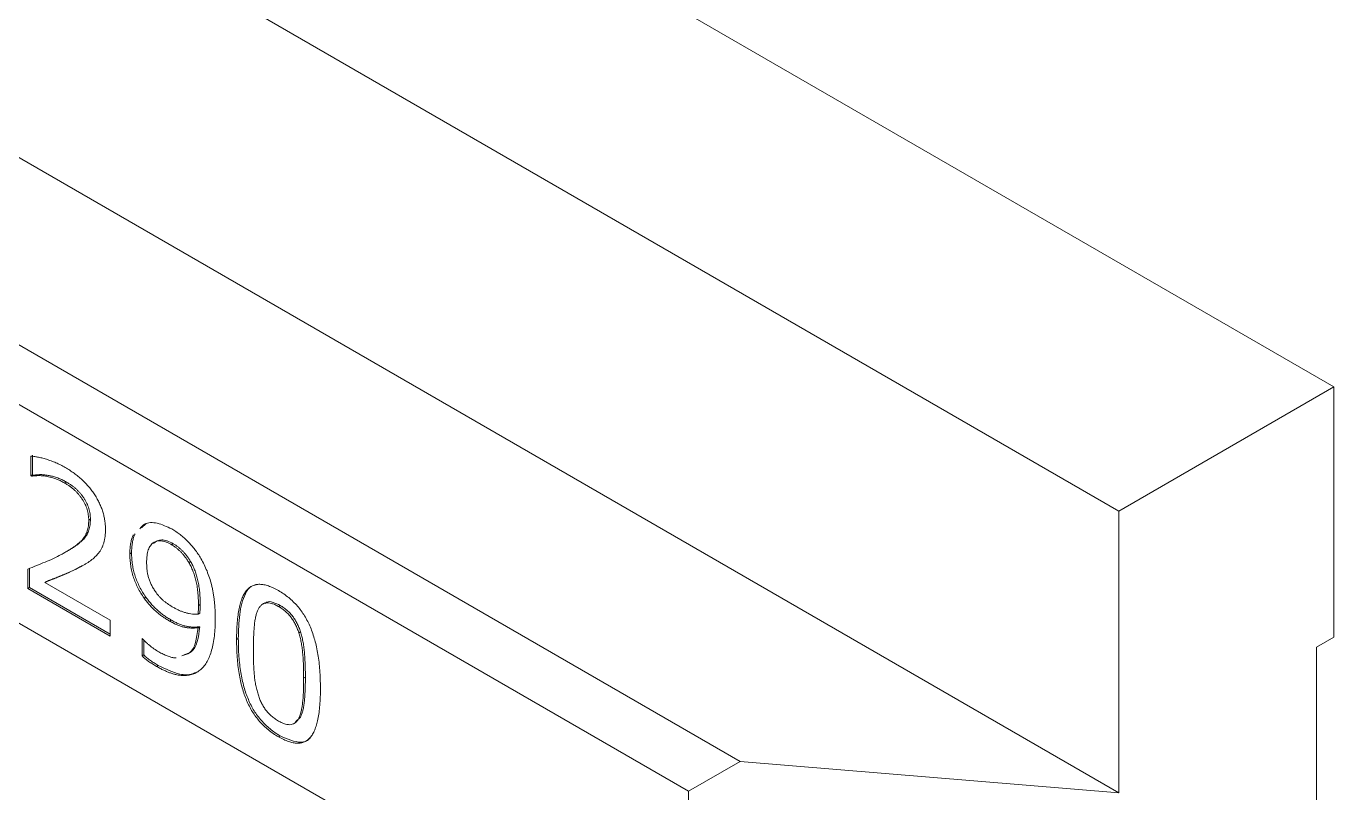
# Model space of a CAD drawing. Header units: millimetres. Extents: x 2 to 278, y 1 to 215.
# Drawn here: x 263.78 to 270.61, y 142.75 to 146.75 of the extents above; entities that cross this region are included whole.
import ezdxf

# ---------------------------------------------------------------- set-up
doc = ezdxf.new("R2010")
doc.units = ezdxf.units.MM

msp = doc.modelspace()

# ---------------------------------------------------------------- linework, layer by layer
at = {"color": 7, "linetype": 'Continuous', "lineweight": 0}
for p, q in [((164.5393, 206.0984), (270.6053, 144.8678)), ((163.4168, 205.4503), (269.4828, 144.2197)), ((161.4411, 204.1439), (267.5071, 142.9133)), ((161.1717, 203.9884), (267.2377, 142.7578)), ((163.4168, 203.981), (269.4828, 142.7504)), ((161.1717, 202.8477), (267.2377, 141.6171)), ((269.4828, 144.2197), (270.6053, 144.8678)), ((270.6053, 144.8678), (270.6053, 143.5611)), ((263.8042, 144.4038), (263.8042, 144.5058)), ((263.8132, 144.409), (263.8132, 144.511)), ((263.8042, 144.4038), (263.8132, 144.409)), ((263.8086, 144.4013), (263.8042, 144.4038)), ((263.8086, 144.4013), (263.8175, 144.4065)), ((263.8175, 144.4065), (263.8132, 144.409)), ((263.982, 144.3655), (263.991, 144.3707)), ((269.4828, 142.7504), (269.4828, 144.2197)), ((264.1066, 144.172), (264.1156, 144.1772)), ((264.382, 144.1325), (264.4064, 144.1553)), ((264.5476, 144.0494), (264.5386, 144.0442)), ((264.3214, 143.9974), (264.3304, 144.0026)), ((264.6385, 143.9557), (264.6295, 143.9505)), ((263.7883, 143.8158), (263.7883, 143.9168)), ((263.7973, 143.821), (263.7973, 143.922)), ((264.0636, 143.9289), (264.0725, 143.9341)), ((263.7883, 143.8158), (263.7973, 143.821)), ((264.218, 143.5677), (263.7883, 143.8158)), ((264.218, 143.5781), (263.7973, 143.821)), ((263.8772, 143.8472), (263.8862, 143.8523)), ((263.8772, 143.8472), (264.218, 143.6504)), ((264.3958, 143.766), (264.4048, 143.7712)), ((265.0262, 143.7408), (265.015, 143.7343)), ((264.6869, 143.6876), (264.6779, 143.6824)), ((264.6885, 143.7329), (264.6795, 143.7277)), ((265.1062, 143.7269), (265.0972, 143.7217)), ((264.218, 143.6504), (264.218, 143.5677)), ((264.5286, 143.6457), (264.5375, 143.6509)), ((264.6774, 143.6113), (264.6864, 143.6165)), ((264.3851, 143.554), (264.3892, 143.5516)), ((264.3851, 143.4638), (264.3851, 143.554)), ((264.3941, 143.469), (264.3941, 143.5472)), ((264.8784, 143.549), (264.8874, 143.5542)), ((265.2119, 143.5899), (265.2029, 143.5848)), ((270.6053, 143.5611), (270.5155, 143.5093)), ((264.3851, 143.4638), (264.3941, 143.469)), ((270.5155, 143.5093), (270.5155, 138.345)), ((264.4607, 143.4092), (264.4697, 143.4144)), ((265.2375, 143.3529), (265.2285, 143.3477)), ((265.1854, 143.1197), (265.2123, 143.1452)), ((265.2123, 143.1452), (265.2033, 143.14)), ((265.1776, 143.1105), (265.1888, 143.117)), ((265.0972, 143.0418), (265.1062, 143.0469)), ((267.2377, 142.7578), (267.5071, 142.9133)), ((267.5071, 142.9133), (269.4828, 142.7504)), ((267.2377, 141.6171), (267.2377, 142.7578))]:
    msp.add_line(p, q, dxfattribs=at)
for points, knots in [([(263.8042, 144.5058), (263.8097, 144.5055), (263.8213, 144.5049), (263.8405, 144.5015), (263.8621, 144.4966), (263.8858, 144.49), (263.9105, 144.4819), (263.9354, 144.4717), (263.9599, 144.4605), (263.9761, 144.4515), (263.9841, 144.447)], [0, 0, 0, 0, 0.097337, 0.206406, 0.328427, 0.462824, 0.602026, 0.737696, 0.870465, 1, 1, 1, 1]), ([(263.9841, 144.447), (263.9921, 144.4423), (264.0076, 144.433), (264.0303, 144.4172), (264.0516, 144.4008), (264.0717, 144.3834), (264.0903, 144.365), (264.1077, 144.3457), (264.1237, 144.3253), (264.1384, 144.3042), (264.1515, 144.2824), (264.1628, 144.2604), (264.1727, 144.2382), (264.1805, 144.2157), (264.1867, 144.193), (264.191, 144.1702), (264.1936, 144.1472), (264.1939, 144.1323), (264.1941, 144.1246)], [0, 0, 0, 0, 0.07748, 0.151248, 0.221205, 0.288216, 0.352003, 0.413896, 0.474146, 0.533519, 0.591726, 0.648382, 0.70443, 0.76053, 0.817321, 0.875919, 0.936612, 1, 1, 1, 1]), ([(263.982, 144.3655), (263.9754, 144.3692), (263.9617, 144.3766), (263.9409, 144.3854), (263.9193, 144.393), (263.897, 144.399), (263.8745, 144.403), (263.8521, 144.4048), (263.83, 144.4044), (263.8157, 144.4024), (263.8086, 144.4013)], [0, 0, 0, 0, 0.107885, 0.221269, 0.340699, 0.466192, 0.595932, 0.727197, 0.862174, 1, 1, 1, 1]), ([(263.991, 144.3707), (263.9843, 144.3743), (263.9707, 144.3818), (263.9499, 144.3906), (263.9283, 144.3982), (263.906, 144.4042), (263.8835, 144.4082), (263.8611, 144.41), (263.839, 144.4096), (263.8247, 144.4076), (263.8175, 144.4065)], [0, 0, 0, 0, 0.107885, 0.221269, 0.340699, 0.466192, 0.595932, 0.727197, 0.862174, 1, 1, 1, 1]), ([(264.1066, 144.172), (264.1065, 144.1767), (264.1064, 144.1858), (264.1046, 144.2), (264.1022, 144.2138), (264.0986, 144.2276), (264.0938, 144.2412), (264.0882, 144.2546), (264.0814, 144.2677), (264.0737, 144.2806), (264.0651, 144.2931), (264.0557, 144.3052), (264.0453, 144.3166), (264.0342, 144.3277), (264.0222, 144.3379), (264.0096, 144.3479), (263.996, 144.357), (263.9868, 144.3626), (263.982, 144.3655)], [0, 0, 0, 0, 0.065322, 0.127174, 0.186583, 0.244472, 0.301044, 0.357036, 0.413379, 0.470966, 0.529101, 0.588875, 0.649686, 0.713323, 0.779905, 0.849596, 0.922575, 1, 1, 1, 1]), ([(264.1156, 144.1772), (264.1155, 144.1819), (264.1153, 144.191), (264.1136, 144.2052), (264.1112, 144.219), (264.1076, 144.2328), (264.1028, 144.2464), (264.0972, 144.2598), (264.0904, 144.2729), (264.0827, 144.2858), (264.074, 144.2983), (264.0646, 144.3104), (264.0543, 144.3218), (264.0432, 144.3328), (264.0312, 144.3431), (264.0185, 144.3531), (264.005, 144.3622), (263.9957, 144.3678), (263.991, 144.3707)], [0, 0, 0, 0, 0.065322, 0.127174, 0.186583, 0.244472, 0.301044, 0.357036, 0.413379, 0.470966, 0.529101, 0.588875, 0.649686, 0.713323, 0.779905, 0.849596, 0.922575, 1, 1, 1, 1]), ([(263.9631, 143.9928), (263.9697, 143.9964), (263.9825, 144.0033), (264.0006, 144.0141), (264.0171, 144.0246), (264.0323, 144.0343), (264.0455, 144.0445), (264.0572, 144.0542), (264.0673, 144.0636), (264.0759, 144.0728), (264.0833, 144.0825), (264.0896, 144.0927), (264.0947, 144.1039), (264.0992, 144.1157), (264.1023, 144.1288), (264.1049, 144.1422), (264.1062, 144.1568), (264.1065, 144.1669), (264.1066, 144.172)], [0, 0, 0, 0, 0.099873, 0.193379, 0.279907, 0.359786, 0.432818, 0.499623, 0.559625, 0.613275, 0.663338, 0.712022, 0.760391, 0.808044, 0.855825, 0.903458, 0.951391, 1, 1, 1, 1]), ([(263.9721, 143.998), (263.9787, 144.0016), (263.9915, 144.0085), (264.0096, 144.0193), (264.0261, 144.0297), (264.0413, 144.0395), (264.0544, 144.0497), (264.0661, 144.0594), (264.0763, 144.0687), (264.0849, 144.078), (264.0922, 144.0876), (264.0986, 144.0979), (264.1037, 144.1091), (264.1082, 144.1209), (264.1113, 144.134), (264.1139, 144.1474), (264.1152, 144.1619), (264.1154, 144.1721), (264.1156, 144.1772)], [0, 0, 0, 0, 0.099873, 0.193379, 0.279907, 0.359786, 0.432818, 0.499623, 0.559625, 0.613275, 0.663338, 0.712022, 0.760391, 0.808044, 0.855825, 0.903458, 0.951391, 1, 1, 1, 1]), ([(264.373, 144.1273), (264.3808, 144.1362), (264.4028, 144.1615), (264.4639, 144.162), (264.5144, 144.1382), (264.5396, 144.1263)], [0, 0, 0, 0, 0.215253, 0.607474, 1, 1, 1, 1]), ([(264.1941, 144.1246), (264.194, 144.1179), (264.1937, 144.1046), (264.1919, 144.0858), (264.1892, 144.0683), (264.1849, 144.0523), (264.1799, 144.0372), (264.1735, 144.0236), (264.1662, 144.0109), (264.1604, 144.0035), (264.1576, 143.9997)], [0, 0, 0, 0, 0.133272, 0.261539, 0.387255, 0.510373, 0.632017, 0.754319, 0.876365, 1, 1, 1, 1]), ([(264.3214, 143.9974), (264.3216, 144.0065), (264.322, 144.0244), (264.325, 144.049), (264.33, 144.0713), (264.3354, 144.0865), (264.339, 144.0945), (264.3398, 144.0963)], [0, 0, 0, 0, 0.0688078, 0.1348945, 0.1988225, 0.2612129, 0.28, 0.28, 0.28, 0.28]), ([(264.3304, 144.0026), (264.3306, 144.0117), (264.3309, 144.0296), (264.334, 144.0542), (264.3389, 144.0764), (264.3444, 144.0917), (264.348, 144.0997), (264.3488, 144.1015)], [0, 0, 0, 0, 0.0688078, 0.1348945, 0.1988225, 0.2612129, 0.28, 0.28, 0.28, 0.28]), ([(264.5396, 144.1263), (264.5471, 144.1218), (264.5618, 144.113), (264.5835, 144.0972), (264.6043, 144.08), (264.6242, 144.0614), (264.6431, 144.0412), (264.6607, 144.0195), (264.6774, 143.9967), (264.6872, 143.9804), (264.6922, 143.9722)], [0, 0, 0, 0, 0.133994, 0.264455, 0.390804, 0.515497, 0.638466, 0.75869, 0.8788, 1, 1, 1, 1]), ([(264.5386, 144.0442), (264.5337, 144.0469), (264.5242, 144.0521), (264.5103, 144.0581), (264.4972, 144.0623), (264.4849, 144.0644), (264.4734, 144.0649), (264.4626, 144.0634), (264.4527, 144.0601), (264.4436, 144.055), (264.4353, 144.0482), (264.4284, 144.0392), (264.4222, 144.029), (264.4174, 144.0166), (264.4135, 144.0028), (264.411, 143.9869), (264.4091, 143.9696), (264.409, 143.9571), (264.409, 143.9506)], [0, 0, 0, 0, 0.0664, 0.129299, 0.189853, 0.248171, 0.305265, 0.362059, 0.419307, 0.476952, 0.535694, 0.594811, 0.655407, 0.717853, 0.783187, 0.851677, 0.924069, 1, 1, 1, 1]), ([(264.5476, 144.0494), (264.5263, 144.0597), (264.4851, 144.0796), (264.4575, 144.0602), (264.4442, 144.0508)], [0, 0, 0, 0, 0.515935, 1, 1, 1, 1]), ([(264.6295, 143.9505), (264.6263, 143.9559), (264.6199, 143.9666), (264.6093, 143.9812), (264.5986, 143.9947), (264.5875, 144.0067), (264.5759, 144.0176), (264.5639, 144.0273), (264.5514, 144.0365), (264.5429, 144.0416), (264.5386, 144.0442)], [0, 0, 0, 0, 0.133378, 0.261302, 0.38458, 0.504996, 0.624536, 0.746057, 0.871024, 1, 1, 1, 1]), ([(264.6385, 143.9557), (264.6353, 143.9611), (264.6289, 143.9717), (264.6183, 143.9864), (264.6076, 143.9999), (264.5964, 144.0119), (264.5849, 144.0228), (264.5729, 144.0325), (264.5604, 144.0417), (264.5519, 144.0468), (264.5476, 144.0494)], [0, 0, 0, 0, 0.133378, 0.261302, 0.38458, 0.504996, 0.624536, 0.746057, 0.871024, 1, 1, 1, 1]), ([(263.7883, 143.9168), (263.8033, 143.923), (263.8334, 143.9352), (263.8784, 143.9532), (263.9222, 143.9713), (263.9497, 143.9857), (263.9631, 143.9928)], [0, 0, 0, 0, 0.254955, 0.510317, 0.760116, 1, 1, 1, 1]), ([(264.1576, 143.9997), (264.1517, 143.993), (264.1396, 143.9791), (264.1218, 143.9649), (264.1062, 143.954), (264.0932, 143.9456), (264.0788, 143.9372), (264.0688, 143.9318), (264.0636, 143.9289)], [0, 0, 0, 0, 0.221245, 0.452952, 0.575438, 0.70761, 0.848907, 1, 1, 1, 1]), ([(264.3958, 143.766), (264.3899, 143.7746), (264.3783, 143.7917), (264.363, 143.8189), (264.3502, 143.8468), (264.3395, 143.8754), (264.3312, 143.9049), (264.3257, 143.9351), (264.3219, 143.9664), (264.3216, 143.9869), (264.3214, 143.9974)], [0, 0, 0, 0, 0.119167, 0.235377, 0.352073, 0.46967, 0.590983, 0.718444, 0.854856, 1, 1, 1, 1]), ([(264.4048, 143.7712), (264.3989, 143.7798), (264.3872, 143.7969), (264.372, 143.8241), (264.3592, 143.852), (264.3485, 143.8806), (264.3402, 143.9101), (264.3347, 143.9403), (264.3309, 143.9716), (264.3306, 143.9921), (264.3304, 144.0026)], [0, 0, 0, 0, 0.119167, 0.235377, 0.352073, 0.46967, 0.590983, 0.718444, 0.854856, 1, 1, 1, 1]), ([(264.409, 143.9506), (264.4091, 143.9431), (264.4094, 143.9288), (264.4115, 143.9074), (264.4149, 143.8874), (264.4197, 143.8684), (264.4265, 143.8498), (264.4352, 143.8314), (264.4457, 143.8127), (264.4539, 143.8007), (264.4582, 143.7946)], [0, 0, 0, 0, 0.1523669, 0.2908957, 0.416723, 0.5313636, 0.6416676, 0.7554167, 0.8742072, 1, 1, 1, 1]), ([(264.6795, 143.7277), (264.6794, 143.7339), (264.6793, 143.746), (264.6787, 143.764), (264.6778, 143.7813), (264.6762, 143.7979), (264.6744, 143.8138), (264.672, 143.8291), (264.6693, 143.8436), (264.6653, 143.8617), (264.6594, 143.8831), (264.6507, 143.9073), (264.6412, 143.9298), (264.6333, 143.9438), (264.6295, 143.9505)], [0, 0, 0, 0, 0.089163, 0.17424, 0.254598, 0.331071, 0.403006, 0.471317, 0.535348, 0.595917, 0.708353, 0.811903, 0.90851, 1, 1, 1, 1]), ([(264.6885, 143.7329), (264.6884, 143.7391), (264.6883, 143.7512), (264.6877, 143.7692), (264.6867, 143.7865), (264.6852, 143.8031), (264.6834, 143.819), (264.681, 143.8343), (264.6783, 143.8488), (264.6742, 143.8669), (264.6684, 143.8882), (264.6597, 143.9125), (264.6502, 143.935), (264.6423, 143.9489), (264.6385, 143.9557)], [0, 0, 0, 0, 0.089163, 0.17424, 0.254598, 0.331071, 0.403006, 0.471317, 0.535348, 0.595917, 0.708353, 0.811903, 0.90851, 1, 1, 1, 1]), ([(264.6922, 143.9722), (264.698, 143.9617), (264.7097, 143.9404), (264.7246, 143.9066), (264.7375, 143.8713), (264.7463, 143.8409), (264.7523, 143.8155), (264.7563, 143.7953), (264.7596, 143.7743), (264.7623, 143.7525), (264.7644, 143.7299), (264.7659, 143.7065), (264.767, 143.6821), (264.767, 143.6658), (264.767, 143.6575)], [0, 0, 0, 0, 0.100416, 0.203695, 0.311007, 0.423686, 0.483412, 0.546231, 0.612803, 0.682806, 0.756369, 0.833608, 0.914641, 1, 1, 1, 1]), ([(264.0636, 143.9289), (264.0481, 143.9208), (264.0171, 143.9047), (263.9769, 143.8873), (263.9448, 143.8743), (263.9217, 143.8646), (263.8991, 143.8559), (263.8844, 143.85), (263.8772, 143.8472)], [0, 0, 0, 0, 0.258241, 0.517221, 0.644363, 0.767594, 0.885944, 1, 1, 1, 1]), ([(264.0725, 143.9341), (264.0571, 143.926), (264.0261, 143.9098), (263.9859, 143.8925), (263.9538, 143.8795), (263.9307, 143.8698), (263.908, 143.8611), (263.8934, 143.8552), (263.8862, 143.8523)], [0, 0, 0, 0, 0.258241, 0.517221, 0.644363, 0.767594, 0.885944, 1, 1, 1, 1]), ([(264.8784, 143.549), (264.8786, 143.5646), (264.8789, 143.5949), (264.8814, 143.6375), (264.8854, 143.6762), (264.8912, 143.7105), (264.8986, 143.7409), (264.9076, 143.7672), (264.9185, 143.7891), (264.9308, 143.8072), (264.9452, 143.821), (264.9613, 143.8309), (264.9795, 143.8364), (264.9994, 143.8383), (265.0213, 143.8359), (265.045, 143.8292), (265.0705, 143.8191), (265.0882, 143.8094), (265.0972, 143.8044)], [0, 0, 0, 0, 0.090625, 0.17535, 0.254088, 0.327393, 0.395789, 0.459102, 0.517906, 0.573174, 0.625499, 0.676328, 0.726617, 0.777206, 0.828961, 0.882801, 0.939626, 1, 1, 1, 1]), ([(264.8874, 143.5542), (264.8884, 143.5971), (264.8904, 143.6828), (264.9137, 143.7753), (264.9472, 143.8261), (264.9714, 143.833), (264.9805, 143.8356)], [0, 0, 0, 0, 0.3576526, 0.7143777, 0.8928871, 1, 1, 1, 1]), ([(264.5286, 143.6457), (264.5223, 143.6495), (264.51, 143.6568), (264.492, 143.6687), (264.4749, 143.6815), (264.4585, 143.6947), (264.4426, 143.7094), (264.4269, 143.7262), (264.4111, 143.7452), (264.401, 143.7589), (264.3958, 143.766)], [0, 0, 0, 0, 0.1344537, 0.2621578, 0.3845851, 0.5019918, 0.6183649, 0.7392368, 0.8658432, 1, 1, 1, 1]), ([(264.5375, 143.6509), (264.5312, 143.6547), (264.519, 143.662), (264.501, 143.6739), (264.4839, 143.6867), (264.4675, 143.6999), (264.4516, 143.7146), (264.4358, 143.7314), (264.4201, 143.7503), (264.41, 143.7641), (264.4048, 143.7712)], [0, 0, 0, 0, 0.1344537, 0.2621578, 0.3845851, 0.5019918, 0.6183649, 0.7392368, 0.8658432, 1, 1, 1, 1]), ([(264.4582, 143.7946), (264.4613, 143.7903), (264.4676, 143.7818), (264.4778, 143.7703), (264.4884, 143.7596), (264.5035, 143.7468), (264.5239, 143.7317), (264.5407, 143.7216), (264.5494, 143.7163)], [0, 0, 0, 0, 0.118869, 0.237695, 0.354309, 0.473711, 0.724943, 1, 1, 1, 1]), ([(265.0972, 143.7217), (265.0909, 143.7252), (265.0788, 143.7318), (265.0614, 143.7382), (265.0457, 143.7413), (265.0317, 143.7409), (265.0192, 143.7372), (265.0083, 143.73), (264.9984, 143.72), (264.9934, 143.711), (264.9908, 143.7063)], [0, 0, 0, 0, 0.1413728, 0.2716333, 0.3941116, 0.5104341, 0.6257923, 0.7433981, 0.8678884, 1, 1, 1, 1]), ([(265.1062, 143.7269), (265.0939, 143.733), (265.0693, 143.7452), (265.0394, 143.7504), (265.0298, 143.7397), (265.0273, 143.7369)], [0, 0, 0, 0, 0.42532, 0.849508, 1, 1, 1, 1]), ([(265.0972, 143.8044), (265.1064, 143.7989), (265.1242, 143.7881), (265.15, 143.7687), (265.1739, 143.7475), (265.1959, 143.7244), (265.2159, 143.6996), (265.2339, 143.6726), (265.2501, 143.6439), (265.2643, 143.6132), (265.2765, 143.5807), (265.2873, 143.5462), (265.2961, 143.5096), (265.3035, 143.471), (265.3092, 143.4304), (265.3132, 143.3876), (265.3155, 143.3429), (265.3159, 143.3128), (265.3161, 143.2972)], [0, 0, 0, 0, 0.061032, 0.118504, 0.173116, 0.225322, 0.276001, 0.32667, 0.377985, 0.430681, 0.486391, 0.54544, 0.608778, 0.67676, 0.749332, 0.827388, 0.910869, 1, 1, 1, 1]), ([(264.5494, 143.7163), (264.5549, 143.7133), (264.5659, 143.7071), (264.5823, 143.6998), (264.5989, 143.6933), (264.6154, 143.6885), (264.6318, 143.6847), (264.6477, 143.6824), (264.6631, 143.6815), (264.6729, 143.6821), (264.6779, 143.6824)], [0, 0, 0, 0, 0.12111, 0.244691, 0.368351, 0.495659, 0.623114, 0.749439, 0.874326, 1, 1, 1, 1]), ([(264.6779, 143.6824), (264.678, 143.6857), (264.6784, 143.6923), (264.6789, 143.7026), (264.6795, 143.7143), (264.6795, 143.7229), (264.6795, 143.7277)], [0, 0, 0, 0, 0.22062, 0.441241, 0.689744, 1, 1, 1, 1]), ([(264.6869, 143.6876), (264.687, 143.6909), (264.6874, 143.6975), (264.6879, 143.7078), (264.6885, 143.7195), (264.6885, 143.7281), (264.6885, 143.7329)], [0, 0, 0, 0, 0.22062, 0.441241, 0.689744, 1, 1, 1, 1]), ([(264.9908, 143.7063), (264.9885, 143.7012), (264.9836, 143.6904), (264.9784, 143.671), (264.974, 143.6485), (264.9709, 143.6227), (264.9688, 143.5943), (264.9672, 143.5639), (264.9662, 143.5319), (264.966, 143.5097), (264.966, 143.4984)], [0, 0, 0, 0, 0.092932, 0.195517, 0.308519, 0.432509, 0.565434, 0.704477, 0.849094, 1, 1, 1, 1]), ([(265.2029, 143.5848), (265.2004, 143.5922), (265.1954, 143.6067), (265.186, 143.6277), (265.1751, 143.6471), (265.1629, 143.6652), (265.149, 143.6817), (265.1334, 143.6967), (265.1159, 143.7104), (265.1036, 143.7178), (265.0972, 143.7217)], [0, 0, 0, 0, 0.1302457, 0.2525793, 0.3704464, 0.4852394, 0.6008352, 0.723405, 0.8556277, 1, 1, 1, 1]), ([(265.2119, 143.5899), (265.2093, 143.5974), (265.2044, 143.6118), (265.1949, 143.6329), (265.184, 143.6523), (265.1718, 143.6704), (265.158, 143.6869), (265.1423, 143.7019), (265.1249, 143.7156), (265.1126, 143.723), (265.1062, 143.7269)], [0, 0, 0, 0, 0.1302457, 0.2525793, 0.3704464, 0.4852394, 0.6008352, 0.723405, 0.8556277, 1, 1, 1, 1]), ([(264.6774, 143.6113), (264.671, 143.6106), (264.6586, 143.6092), (264.6399, 143.6091), (264.6218, 143.6106), (264.6039, 143.6139), (264.586, 143.619), (264.5676, 143.6259), (264.5483, 143.6346), (264.5352, 143.642), (264.5286, 143.6457)], [0, 0, 0, 0, 0.141395, 0.274048, 0.39918, 0.516681, 0.632245, 0.750788, 0.872929, 1, 1, 1, 1]), ([(264.6864, 143.6165), (264.68, 143.6158), (264.6676, 143.6144), (264.6489, 143.6143), (264.6307, 143.6158), (264.6129, 143.619), (264.595, 143.6242), (264.5765, 143.6311), (264.5573, 143.6398), (264.5442, 143.6472), (264.5375, 143.6509)], [0, 0, 0, 0, 0.141395, 0.274048, 0.39918, 0.516681, 0.632245, 0.750788, 0.872929, 1, 1, 1, 1]), ([(264.5934, 143.4651), (264.6074, 143.4688), (264.661, 143.4826), (264.6704, 143.5567), (264.6774, 143.6113)], [0, 0, 0, 0, 0.262319, 1, 1, 1, 1]), ([(264.6023, 143.4703), (264.6164, 143.4739), (264.67, 143.4878), (264.6794, 143.5619), (264.6864, 143.6165)], [0, 0, 0, 0, 0.262319, 1, 1, 1, 1]), ([(264.767, 143.6575), (264.7668, 143.6419), (264.7665, 143.6115), (264.7627, 143.5689), (264.757, 143.5297), (264.7488, 143.4941), (264.7383, 143.4624), (264.7256, 143.4346), (264.7102, 143.4114), (264.6979, 143.3991), (264.6918, 143.3931)], [0, 0, 0, 0, 0.14421, 0.281908, 0.414032, 0.540851, 0.662698, 0.779049, 0.891148, 1, 1, 1, 1]), ([(264.3892, 143.5516), (264.3914, 143.5492), (264.3962, 143.5439), (264.4042, 143.5363), (264.4133, 143.528), (264.4275, 143.5156), (264.4474, 143.5003), (264.4639, 143.4903), (264.4725, 143.4851)], [0, 0, 0, 0, 0.0854733, 0.1840259, 0.2946434, 0.420733, 0.6982049, 1, 1, 1, 1]), ([(265.0972, 143.0418), (265.0881, 143.0473), (265.0703, 143.058), (265.0445, 143.0775), (265.0206, 143.0985), (264.9987, 143.1215), (264.9786, 143.1461), (264.9606, 143.1728), (264.9444, 143.2013), (264.9303, 143.2317), (264.918, 143.264), (264.9072, 143.2984), (264.8984, 143.3349), (264.8911, 143.3736), (264.8853, 143.4145), (264.8813, 143.4576), (264.8789, 143.5027), (264.8786, 143.5332), (264.8784, 143.549)], [0, 0, 0, 0, 0.060973, 0.118388, 0.172874, 0.22467, 0.275401, 0.32568, 0.376549, 0.428972, 0.484148, 0.542887, 0.606162, 0.674011, 0.747103, 0.82563, 0.909854, 1, 1, 1, 1]), ([(265.1062, 143.0469), (265.0971, 143.0525), (265.0792, 143.0632), (265.0535, 143.0827), (265.0296, 143.1036), (265.0077, 143.1266), (264.9876, 143.1513), (264.9696, 143.178), (264.9533, 143.2065), (264.9392, 143.2369), (264.9269, 143.2692), (264.9162, 143.3036), (264.9074, 143.3401), (264.9001, 143.3788), (264.8943, 143.4197), (264.8902, 143.4627), (264.8879, 143.5079), (264.8876, 143.5384), (264.8874, 143.5542)], [0, 0, 0, 0, 0.060973, 0.118388, 0.172874, 0.22467, 0.275401, 0.32568, 0.376549, 0.428972, 0.484148, 0.542887, 0.606162, 0.674011, 0.747103, 0.82563, 0.909854, 1, 1, 1, 1]), ([(265.2285, 143.3477), (265.2285, 143.3598), (265.2283, 143.3831), (265.2273, 143.4172), (265.2258, 143.4492), (265.2234, 143.4793), (265.2203, 143.5077), (265.2158, 143.5346), (265.2104, 143.5601), (265.2054, 143.5767), (265.2029, 143.5848)], [0, 0, 0, 0, 0.1596511, 0.3085656, 0.4461934, 0.5739691, 0.6921584, 0.8020565, 0.9040987, 1, 1, 1, 1]), ([(265.2375, 143.3529), (265.2374, 143.365), (265.2373, 143.3883), (265.2363, 143.4224), (265.2347, 143.4544), (265.2324, 143.4845), (265.2293, 143.5129), (265.2248, 143.5398), (265.2194, 143.5652), (265.2144, 143.5819), (265.2119, 143.5899)], [0, 0, 0, 0, 0.1596511, 0.3085656, 0.4461934, 0.5739691, 0.6921584, 0.8020565, 0.9040987, 1, 1, 1, 1]), ([(264.4697, 143.4144), (264.4626, 143.4186), (264.4488, 143.4267), (264.429, 143.4402), (264.4107, 143.4537), (264.3994, 143.4641), (264.3941, 143.469)], [0, 0, 0, 0, 0.276467, 0.539213, 0.781117, 1, 1, 1, 1]), ([(264.4725, 143.4851), (264.48, 143.481), (264.4945, 143.473), (264.5158, 143.4637), (264.5357, 143.4574), (264.5512, 143.4542), (264.5598, 143.4534), (264.5624, 143.4532)], [0, 0, 0, 0, 0.0679813, 0.132625, 0.1945168, 0.2540689, 0.28, 0.28, 0.28, 0.28]), ([(264.966, 143.4984), (264.966, 143.4862), (264.9661, 143.4628), (264.9669, 143.4288), (264.9684, 143.3975), (264.9703, 143.3689), (264.9733, 143.3418), (264.9775, 143.3156), (264.9829, 143.2899), (264.9879, 143.2729), (264.9903, 143.2646)], [0, 0, 0, 0, 0.1641007, 0.3147499, 0.4507504, 0.5734505, 0.6864817, 0.794892, 0.8993731, 1, 1, 1, 1]), ([(264.4607, 143.4092), (264.4536, 143.4134), (264.4399, 143.4215), (264.42, 143.4351), (264.4017, 143.4485), (264.3904, 143.4589), (264.3851, 143.4638)], [0, 0, 0, 0, 0.276467, 0.539213, 0.781117, 1, 1, 1, 1]), ([(264.6918, 143.3931), (264.6852, 143.3879), (264.6721, 143.3775), (264.6492, 143.3673), (264.6238, 143.3619), (264.6008, 143.3611), (264.5814, 143.3627), (264.5659, 143.3655), (264.55, 143.3694), (264.5333, 143.3747), (264.5161, 143.3814), (264.4982, 143.3893), (264.4796, 143.3985), (264.4671, 143.4056), (264.4607, 143.4092)], [0, 0, 0, 0, 0.116737, 0.233118, 0.349564, 0.468959, 0.52982, 0.592147, 0.655423, 0.720634, 0.787074, 0.855933, 0.926852, 1, 1, 1, 1]), ([(264.6625, 143.3782), (264.6577, 143.3754), (264.6358, 143.3626), (264.5704, 143.3658), (264.5079, 143.396), (264.4697, 143.4144)], [0, 0, 0, 0, 0.096827, 0.448478, 1, 1, 1, 1]), ([(265.2033, 143.14), (265.2056, 143.1455), (265.2105, 143.1569), (265.2159, 143.1763), (265.2203, 143.1981), (265.2234, 143.2224), (265.2258, 143.2494), (265.2273, 143.2794), (265.2283, 143.3124), (265.2285, 143.3357), (265.2285, 143.3477)], [0, 0, 0, 0, 0.097892, 0.201849, 0.31108, 0.427473, 0.552815, 0.689917, 0.838949, 1, 1, 1, 1]), ([(265.2123, 143.1452), (265.2146, 143.1507), (265.2194, 143.1621), (265.2249, 143.1815), (265.2293, 143.2032), (265.2324, 143.2276), (265.2348, 143.2546), (265.2363, 143.2846), (265.2373, 143.3176), (265.2374, 143.3408), (265.2375, 143.3529)], [0, 0, 0, 0, 0.097892, 0.201849, 0.31108, 0.427473, 0.552815, 0.689917, 0.838949, 1, 1, 1, 1]), ([(264.9903, 143.2646), (264.9928, 143.2571), (264.9975, 143.2426), (265.0066, 143.2213), (265.0174, 143.2016), (265.0295, 143.1831), (265.0436, 143.1661), (265.0597, 143.1505), (265.0778, 143.1364), (265.0906, 143.1285), (265.0972, 143.1244)], [0, 0, 0, 0, 0.1279334, 0.2489788, 0.3644984, 0.4786231, 0.5947523, 0.7179865, 0.852152, 1, 1, 1, 1]), ([(265.3161, 143.2972), (265.3159, 143.2814), (265.3156, 143.2509), (265.3131, 143.2079), (265.3091, 143.1689), (265.3033, 143.1343), (265.2958, 143.1041), (265.2867, 143.0779), (265.276, 143.0559), (265.2634, 143.0383), (265.249, 143.0246), (265.2328, 143.0151), (265.2148, 143.0094), (265.1947, 143.008), (265.173, 143.0102), (265.1493, 143.0169), (265.1239, 143.0271), (265.1063, 143.0368), (265.0972, 143.0418)], [0, 0, 0, 0, 0.091414, 0.176654, 0.25618, 0.329726, 0.398161, 0.461186, 0.519966, 0.574874, 0.627124, 0.67754, 0.72759, 0.777885, 0.829619, 0.883437, 0.939926, 1, 1, 1, 1]), ([(265.0972, 143.1244), (265.1036, 143.121), (265.1157, 143.1143), (265.1332, 143.1079), (265.1489, 143.1049), (265.1631, 143.105), (265.1756, 143.1088), (265.1865, 143.116), (265.1961, 143.1261), (265.2009, 143.1353), (265.2033, 143.14)], [0, 0, 0, 0, 0.141458, 0.272712, 0.395264, 0.512481, 0.627909, 0.745586, 0.869079, 1, 1, 1, 1]), ([(265.262, 143.0356), (265.2607, 143.034), (265.2496, 143.0195), (265.2003, 143.0053), (265.1438, 143.0303), (265.1062, 143.0469)], [0, 0, 0, 0, 0.041654, 0.362595, 1, 1, 1, 1])]:
    msp.add_open_spline(points, degree=3, knots=knots, dxfattribs=at)

doc.saveas('drawing.dxf')
